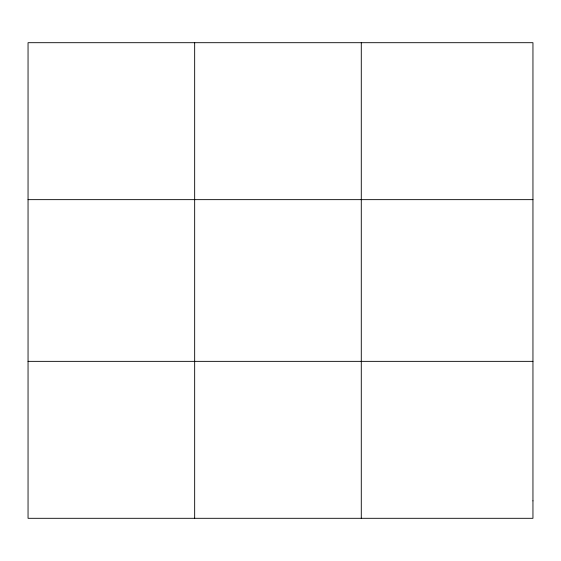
<?xml version="1.0" encoding="UTF-8"?>
<svg xmlns="http://www.w3.org/2000/svg" width="561" height="561" viewBox="0 0 561 561"><rect width="100%" height="100%" fill="white"/><g stroke="black" fill="none" stroke-linecap="round" stroke-linejoin="round"><path stroke-width="0.84" d="M194.667 42.699L194.667 518.301M361.284 42.699L361.284 518.301M28.05 199.646L532.95 199.646M28.05 361.354L532.95 361.354M532.95 500.861L532.95 518.301L28.05 518.301L28.05 42.699L532.95 42.699L532.95 500.861"/></g></svg>
